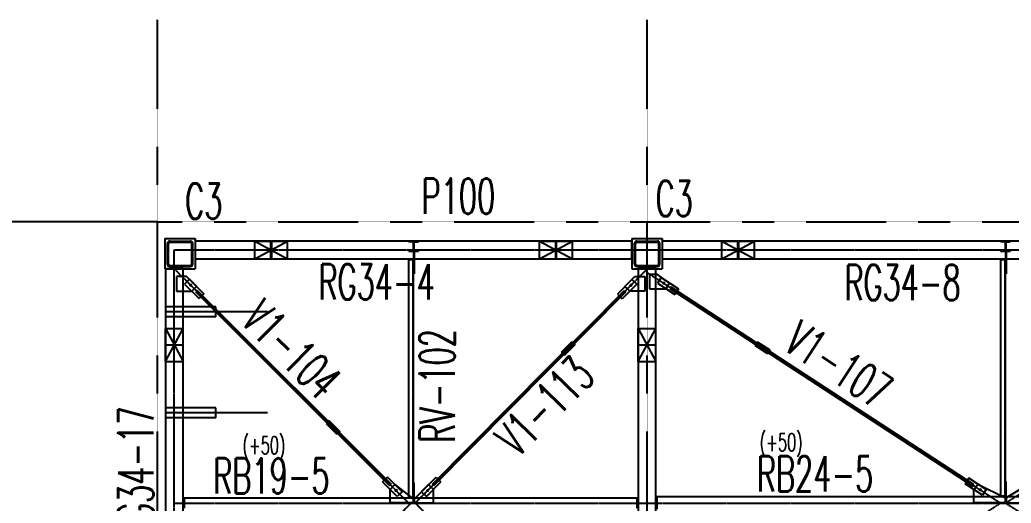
# Model space of a CAD drawing. Header units: millimetres. Extents: x -87051 to 180003, y -2961 to 97158.
# Drawn here: x 109552 to 119369, y 42567 to 47351 of the extents above; entities that cross this region are included whole.
import ezdxf

# ---------------------------------------------------------------- set-up
doc = ezdxf.new("R2010")
doc.units = ezdxf.units.MM
doc.header["$LTSCALE"] = 0.2
doc.linetypes.add('CENTER', pattern=[2, 1.25, -0.25, 0.25, -0.25])
doc.linetypes.add('HIDDEN', pattern=[0.375, 0.25, -0.125])
doc.styles.get("Standard").update_dxf_attribs({"font": 'simplex.shx', "width": 0.8, "height": 700, "bigfont": 'extfont2.shx'})

msp = doc.modelspace()

# ---------------------------------------------------------------- linework, layer by layer
at = {"color": 8, "linetype": 'CENTER'}
for p, q in [((110913.9, 16500.6), (110913.9, 47350.6)), ((115763.9, 16500.6), (115763.9, 47350.6)), ((110913.9, 45350.6), (161113.9, 45350.6)), ((111080.9, 44885.6), (113401.4, 42568.1)), ((113466.4, 42568.1), (115763.9, 44885.6)), ((115763.9, 44850.6), (119263.9, 42568.1)), ((119313.9, 42568.1), (122863.9, 44850.6)), ((111080.9, 40250.6), (113426.4, 42568.1)), ((113466.4, 42568.1), (115763.9, 40275.6)), ((115763.9, 40310.6), (119263.9, 42568.1)), ((119313.9, 42568.1), (122863.9, 40310.6))]:
    msp.add_line(p, q, dxfattribs=at)
at = {"color": 8, "linetype": 'Continuous'}
for p, q in [((110913.9, 45350.6), (105913.9, 45350.6)), ((110913.9, 45350.6), (106513.9, 45350.6)), ((110988.9, 45185.6), (111288.9, 45185.6)), ((110988.9, 45185.6), (110988.9, 44885.6)), ((111036.4, 45160.6), (111241.4, 45160.6)), ((111288.9, 45185.6), (111288.9, 44885.6)), ((111288.9, 45160.6), (111288.9, 44986.6)), ((112038.9, 45160.6), (111288.9, 45160.6)), ((111878.9, 45161.1), (112203.9, 45161.1)), ((111878.9, 44986.1), (111878.9, 45161.1)), ((111878.9, 44986.1), (112203.9, 45161.1)), ((111878.9, 45161.1), (112203.9, 44986.1)), ((112038.9, 44986.6), (112038.9, 45160.6)), ((112043.9, 45160.6), (112043.9, 44986.6)), ((114858.9, 45160.6), (112043.9, 45160.6)), ((112203.9, 44986.1), (112203.9, 45161.1)), ((114698.9, 45161.1), (115023.9, 45161.1)), ((114698.9, 44986.1), (114698.9, 45161.1)), ((114698.9, 44986.1), (115023.9, 45161.1)), ((114698.9, 45161.1), (115023.9, 44986.1)), ((114858.9, 44986.6), (114858.9, 45160.6)), ((114863.9, 45160.6), (114863.9, 44986.6)), ((115613.9, 45160.6), (114863.9, 45160.6)), ((115023.9, 44986.1), (115023.9, 45161.1)), ((115613.9, 45185.6), (115913.9, 45185.6)), ((115613.9, 45185.6), (115613.9, 44885.6)), ((115613.9, 44986.6), (115613.9, 45160.6)), ((115661.4, 45160.6), (115866.4, 45160.6)), ((115913.9, 45185.6), (115913.9, 44885.6)), ((115913.9, 45160.6), (115913.9, 44986.6)), ((116663.9, 45160.6), (115913.9, 45160.6)), ((116503.9, 45161.1), (116828.9, 45161.1)), ((116503.9, 44986.1), (116503.9, 45161.1)), ((116503.9, 44986.1), (116828.9, 45161.1)), ((116503.9, 45161.1), (116828.9, 44986.1)), ((116663.9, 44986.6), (116663.9, 45160.6)), ((116668.9, 45160.6), (116668.9, 44986.6)), ((121958.9, 45160.6), (116668.9, 45160.6)), ((116828.9, 44986.1), (116828.9, 45161.1)), ((111013.9, 44933.1), (111013.9, 45138.1)), ((111022.9, 44933.1), (111022.9, 45138.1)), ((111036.4, 45151.6), (111241.4, 45151.6)), ((111254.9, 44933.1), (111254.9, 45138.1)), ((111263.9, 44933.1), (111263.9, 45138.1)), ((115638.9, 44933.1), (115638.9, 45138.1)), ((115647.9, 44933.1), (115647.9, 45138.1)), ((115661.4, 45151.6), (115866.4, 45151.6)), ((115879.9, 44933.1), (115879.9, 45138.1)), ((115888.9, 44933.1), (115888.9, 45138.1)), ((111288.9, 44986.6), (112038.9, 44986.6)), ((111878.9, 44986.1), (112203.9, 44986.1)), ((112043.9, 44986.6), (114858.9, 44986.6)), ((113451.4, 44976.6), (113401.4, 44976.6)), ((113401.4, 44976.6), (113401.4, 42627.6)), ((113451.4, 44986.6), (113451.4, 44976.6)), ((113451.4, 42627.6), (113451.4, 44976.6)), ((113451.4, 44976.6), (113451.4, 44836.6)), ((113457.4, 44986.6), (113457.4, 44976.6)), ((113457.4, 44976.6), (113457.4, 44836.6)), ((114698.9, 44986.1), (115023.9, 44986.1)), ((114863.9, 44986.6), (115613.9, 44986.6)), ((115913.9, 44986.6), (116663.9, 44986.6)), ((116503.9, 44986.1), (116828.9, 44986.1)), ((116668.9, 44986.6), (121958.9, 44986.6)), ((119313.9, 44976.6), (119263.9, 44976.6)), ((119263.9, 44976.6), (119263.9, 42640.1)), ((119313.9, 44986.6), (119313.9, 44976.6)), ((119313.9, 42640.1), (119313.9, 44976.6)), ((119313.9, 44976.6), (119313.9, 44836.6)), ((119319.9, 44986.6), (119319.9, 44976.6)), ((119319.9, 44976.6), (119319.9, 44836.6)), ((110988.9, 44885.6), (111288.9, 44885.6)), ((111167.9, 44885.6), (110993.9, 44885.6)), ((110993.9, 44885.6), (110993.9, 44135.6)), ((111036.4, 44919.6), (111241.4, 44919.6)), ((111036.4, 44910.6), (111241.4, 44910.6)), ((111167.9, 44135.6), (111167.9, 44885.6)), ((115613.9, 44885.6), (115913.9, 44885.6)), ((115661.4, 44919.6), (115866.4, 44919.6)), ((115661.4, 44910.6), (115866.4, 44910.6)), ((115850.9, 44885.6), (115676.9, 44885.6)), ((115676.9, 44885.6), (115676.9, 44135.6)), ((115850.9, 44135.6), (115850.9, 44885.6)), ((111102.9, 44810.6), (111102.9, 44665.5)), ((111202.7, 44810.6), (111102.9, 44810.6)), ((111230.5, 44783.5), (111183.2, 44736.1)), ((111301.3, 44712.9), (111202.7, 44810.6)), ((111230.5, 44783.5), (111375.6, 44638.7)), ((113451.4, 44836.6), (113457.4, 44836.6)), ((115614.1, 44782.1), (115469.7, 44636.5)), ((115543.7, 44711.1), (115642.1, 44810.6)), ((115614.1, 44782.1), (115661.7, 44734.9)), ((115642.1, 44810.6), (115741.9, 44810.6)), ((115741.9, 44810.6), (115741.9, 44663.9)), ((115785.9, 44830.6), (115785.9, 44689.3)), ((115865.9, 44830.6), (115785.9, 44830.6)), ((115986.6, 44745.4), (115865.9, 44830.6)), ((115902.8, 44800), (115866.2, 44743.9)), ((115902.8, 44800), (116074.5, 44688)), ((119313.9, 44836.6), (119319.9, 44836.6)), ((111183.2, 44736.1), (111328.2, 44591.3)), ((111252.2, 44734.5), (111232.2, 44714.5)), ((111232.2, 44724.5), (111252.2, 44724.5)), ((111242.2, 44734.5), (111242.2, 44714.5)), ((111253.9, 44665.5), (111301.3, 44712.9)), ((111305.9, 44675), (111291.7, 44660.9)), ((111305.9, 44675), (113228, 42755.4)), ((113638.1, 42755.5), (115539.2, 44673.2)), ((115661.7, 44734.9), (115517.3, 44589.3)), ((115539.2, 44673.2), (115553.4, 44659.1)), ((115591.2, 44663.9), (115543.7, 44711.1)), ((115612.7, 44733), (115592.7, 44713)), ((115592.7, 44723), (115612.7, 44723)), ((115602.7, 44733), (115602.7, 44713)), ((115785.9, 44689.3), (115950, 44689.3)), ((115866.2, 44743.9), (116037.9, 44631.9)), ((115936.4, 44754.6), (115916.4, 44734.6)), ((115916.4, 44744.6), (115936.4, 44744.6)), ((115926.4, 44754.6), (115926.4, 44734.6)), ((115950, 44689.3), (115986.6, 44745.4)), ((115998.9, 44709.3), (115987.9, 44692.6)), ((115987.9, 44692.6), (118988.7, 42735.6)), ((115998.9, 44709.3), (118999.6, 42752.4)), ((116074.5, 44688), (116037.9, 44631.9)), ((111102.9, 44665.5), (111253.9, 44665.5)), ((111291.7, 44660.9), (113213.9, 42741.2)), ((111375.6, 44638.7), (111328.2, 44591.3)), ((113652.3, 42741.5), (115553.4, 44659.1)), ((115469.7, 44636.5), (115517.3, 44589.3)), ((115741.9, 44663.9), (115591.2, 44663.9)), ((111493.9, 44511.6), (110993.9, 44511.6)), ((111493.9, 44411.6), (111493.9, 44511.6)), ((112005.9, 44461.6), (110993.9, 44461.6)), ((111493.9, 44411.6), (110993.9, 44411.6)), ((110993.4, 44295.6), (111168.4, 44295.6)), ((110993.4, 43970.6), (110993.4, 44295.6)), ((110993.4, 43970.6), (111168.4, 44295.6)), ((110993.4, 44295.6), (111168.4, 43970.6)), ((111168.4, 43970.6), (111168.4, 44295.6)), ((115676.4, 44295.6), (115851.4, 44295.6)), ((115676.4, 43970.6), (115676.4, 44295.6)), ((115676.4, 43970.6), (115851.4, 44295.6)), ((115676.4, 44295.6), (115851.4, 43970.6)), ((115851.4, 43970.6), (115851.4, 44295.6)), ((110993.9, 44135.6), (111167.9, 44135.6)), ((111167.9, 44130.6), (110993.9, 44130.6)), ((110993.9, 44130.6), (110993.9, 40998.4)), ((111167.9, 40998.4), (111167.9, 44130.6)), ((114917.2, 44060), (115022.8, 44166.5)), ((114945.6, 44031.8), (115051.2, 44138.3)), ((115022.8, 44166.5), (115051.2, 44138.3)), ((115676.9, 44135.6), (115850.9, 44135.6)), ((115850.9, 44130.6), (115676.9, 44130.6)), ((115676.9, 44130.6), (115676.9, 40998.3)), ((115850.9, 40998.3), (115850.9, 44130.6)), ((116856.6, 44161.9), (116834.7, 44128.4)), ((116960.4, 44046.4), (116834.7, 44128.4)), ((116982.2, 44080), (116856.6, 44161.9)), ((114917.2, 44060), (114945.6, 44031.8)), ((116982.2, 44080), (116960.4, 44046.4)), ((110993.4, 43970.6), (111168.4, 43970.6)), ((115676.4, 43970.6), (115851.4, 43970.6)), ((111493.9, 43511.6), (110993.9, 43511.6)), ((111493.9, 43411.6), (111493.9, 43511.6)), ((112005.9, 43461.6), (110993.9, 43461.6)), ((111493.9, 43411.6), (110993.9, 43411.6)), ((112613.2, 43383.5), (112585, 43355.2)), ((112585, 43355.2), (112691.1, 43249.2)), ((112613.2, 43383.5), (112719.4, 43277.5)), ((112719.4, 43277.5), (112691.1, 43249.2)), ((113191.6, 42825), (113144.2, 42777.6)), ((113336.6, 42680.2), (113191.6, 42825)), ((113529.9, 42679.8), (113674.2, 42825.3)), ((113674.2, 42825.3), (113721.8, 42778.2)), ((118949.6, 42813), (118913, 42756.9)), ((119121.4, 42701.1), (118949.6, 42813)), ((113289.3, 42632.7), (113144.2, 42777.6)), ((113213.9, 42741.2), (113228, 42755.4)), ((113218.5, 42703.4), (113265.9, 42750.8)), ((113265.9, 42750.8), (113451.4, 42607.6)), ((113451.4, 42627.6), (113451.4, 42767.6)), ((113451.4, 42767.6), (113457.4, 42767.6)), ((113457.4, 42627.6), (113457.4, 42767.6)), ((113600.3, 42750.8), (113457.4, 42607.6)), ((113577.5, 42632.6), (113721.8, 42778.2)), ((113647.9, 42703.6), (113600.3, 42750.8)), ((113652.3, 42741.5), (113638.1, 42755.5)), ((119084.8, 42644.9), (118913, 42756.9)), ((118988.7, 42735.6), (118999.6, 42752.4)), ((119001, 42699.6), (119037.6, 42755.7)), ((119037.6, 42755.7), (119313.9, 42620.1)), ((119071.2, 42710.3), (119051.2, 42690.3)), ((119061.2, 42710.3), (119061.2, 42690.3)), ((119313.9, 42640.1), (119313.9, 42780.1)), ((119313.9, 42780.1), (119319.9, 42780.1)), ((119319.9, 42640.1), (119319.9, 42780.1)), ((119543.1, 42755.3), (119319.9, 42620.1)), ((111177.9, 42617.6), (111177.9, 42518.6)), ((115666.9, 42617.6), (111177.9, 42617.6)), ((113218.5, 42570.4), (113218.5, 42703.4)), ((113287.6, 42701.8), (113267.6, 42681.8)), ((113267.6, 42691.8), (113287.6, 42691.8)), ((113277.6, 42701.8), (113277.6, 42681.8)), ((113336.6, 42680.2), (113289.3, 42632.7)), ((113401.4, 42627.6), (113451.4, 42627.6)), ((113451.4, 42617.6), (113451.4, 42627.6)), ((113457.4, 42617.6), (113457.4, 42627.6)), ((113529.9, 42679.8), (113577.5, 42632.6)), ((113598.9, 42701.7), (113578.9, 42681.7)), ((113578.9, 42691.7), (113598.9, 42691.7)), ((113588.9, 42701.7), (113588.9, 42681.7)), ((113647.9, 42570.4), (113647.9, 42703.6)), ((115666.9, 42518.6), (115666.9, 42617.6)), ((115860.9, 42630.1), (115860.9, 42506.1)), ((122766.9, 42630.1), (115860.9, 42630.1)), ((119001, 42570.6), (119001, 42699.6)), ((119051.2, 42700.3), (119071.2, 42700.3)), ((119121.4, 42701.1), (119084.8, 42644.9)), ((119263.9, 42640.1), (119313.9, 42640.1)), ((119313.9, 42630.1), (119313.9, 42640.1)), ((119313.9, 42620.1), (119313.9, 42580.6)), ((119319.9, 42630.1), (119319.9, 42640.1)), ((119319.9, 42620.1), (119319.9, 42580.6)), ((113441.4, 42570.4), (113218.5, 42570.4)), ((113441.4, 42570.4), (113451.4, 42580.4)), ((113451.4, 42607.6), (113451.4, 42580.4)), ((113457.4, 42607.6), (113457.4, 42580.4)), ((113467.4, 42570.4), (113457.4, 42580.4)), ((113467.4, 42570.4), (113647.9, 42570.4)), ((119303.9, 42570.6), (119001, 42570.6)), ((119303.9, 42570.6), (119313.9, 42580.6)), ((119329.9, 42570.6), (119319.9, 42580.6)), ((119329.9, 42570.6), (119579.3, 42570.6))]:
    msp.add_line(p, q, dxfattribs=at)
at = {"color": 8, "linetype": 'HIDDEN'}
for p, q in [((113401.4, 45160.6), (113501.4, 45160.6)), ((113401.4, 45152.6), (113401.4, 45160.6)), ((113451.4, 45076.6), (113451.4, 45160.6)), ((113451.4, 45160.6), (113457.4, 45160.6)), ((113457.4, 45076.6), (113457.4, 45160.6)), ((113501.4, 45152.6), (113501.4, 45160.6)), ((119263.9, 45160.6), (119363.9, 45160.6)), ((119263.9, 45152.6), (119263.9, 45160.6)), ((119313.9, 45076.6), (119313.9, 45160.6)), ((119313.9, 45160.6), (119319.9, 45160.6)), ((119319.9, 45076.6), (119319.9, 45160.6)), ((119363.9, 45152.6), (119363.9, 45160.6)), ((111080.9, 40100.6), (111080.9, 45073.6)), ((111080.9, 45073.6), (115763.9, 45073.6)), ((113440.4, 45152.6), (113401.4, 45152.6)), ((113401.4, 45068.6), (113401.4, 45060.6)), ((113440.4, 45068.6), (113401.4, 45068.6)), ((113448.4, 45144.6), (113448.4, 45076.6)), ((113451.4, 45076.6), (113457.4, 45076.6)), ((113451.4, 45070.6), (113451.4, 44986.6)), ((113451.4, 45070.6), (113457.4, 45070.6)), ((113454.4, 45144.6), (113454.4, 45076.6)), ((113457.4, 45070.6), (113457.4, 44986.6)), ((113462.4, 45152.6), (113501.4, 45152.6)), ((113462.4, 45068.6), (113501.4, 45068.6)), ((113501.4, 45068.6), (113501.4, 45060.6)), ((115763.9, 45073.6), (122863.9, 45073.6)), ((119302.9, 45152.6), (119263.9, 45152.6)), ((119263.9, 45068.6), (119263.9, 45060.6)), ((119302.9, 45068.6), (119263.9, 45068.6)), ((119310.9, 45144.6), (119310.9, 45076.6)), ((119313.9, 45076.6), (119319.9, 45076.6)), ((119313.9, 45070.6), (119313.9, 44986.6)), ((119313.9, 45070.6), (119319.9, 45070.6)), ((119316.9, 45144.6), (119316.9, 45076.6)), ((119319.9, 45070.6), (119319.9, 44986.6)), ((119324.9, 45152.6), (119363.9, 45152.6)), ((119324.9, 45068.6), (119363.9, 45068.6)), ((119363.9, 45068.6), (119363.9, 45060.6)), ((113401.4, 45060.6), (113501.4, 45060.6)), ((113446.4, 42627.6), (113446.4, 44976.6)), ((119263.9, 45060.6), (119363.9, 45060.6)), ((119308.9, 42640.1), (119308.9, 44976.6)), ((113451.4, 42570.4), (113451.4, 42617.6)), ((113457.4, 42570.4), (113457.4, 42617.6)), ((119313.9, 42570.6), (119313.9, 42630.1)), ((119319.9, 42570.6), (119319.9, 42630.1)), ((111080.9, 42568.1), (115763.9, 42568.1)), ((113451.4, 42570.4), (113457.4, 42570.4)), ((115763.9, 42568.1), (122863.9, 42568.1)), ((119313.9, 42570.6), (119319.9, 42570.6))]:
    msp.add_line(p, q, dxfattribs=at)
at = {"color": 8, "linetype": 'Continuous'}
for centre in [(111242.2, 44724.5), (115602.7, 44723), (115926.4, 44744.6), (119061.2, 42700.3), (113277.6, 42691.8), (113588.9, 42691.7)]:
    msp.add_circle(centre, 6.7, dxfattribs=at)
for centre, radius, start, end in [((111036.4, 45138.1), 22.5, 90, 180), ((111241.4, 45138.1), 22.5, 0, 90), ((115661.4, 45138.1), 22.5, 90, 180), ((115866.4, 45138.1), 22.5, 0, 90), ((111036.4, 45138.1), 13.5, 90, 180), ((111241.4, 45138.1), 13.5, 0, 90), ((115661.4, 45138.1), 13.5, 90, 180), ((115866.4, 45138.1), 13.5, 0, 90), ((111036.4, 44933.1), 22.5, 180, 270), ((111036.4, 44933.1), 13.5, 180, 270), ((111241.4, 44933.1), 22.5, 270, 0), ((111241.4, 44933.1), 13.5, 270, 0), ((115661.4, 44933.1), 22.5, 180, 270), ((115661.4, 44933.1), 13.5, 180, 270), ((115866.4, 44933.1), 22.5, 270, 0), ((115866.4, 44933.1), 13.5, 270, 0)]:
    msp.add_arc(centre, radius, start, end, dxfattribs=at)
at = {"color": 8, "linetype": 'HIDDEN'}
for centre, start, end in [((113440.4, 45144.6), 0, 90), ((113440.4, 45076.6), 270, 0), ((113462.4, 45144.6), 90, 180), ((113462.4, 45076.6), 180, 270), ((119302.9, 45144.6), 0, 90), ((119302.9, 45076.6), 270, 0), ((119324.9, 45144.6), 90, 180), ((119324.9, 45076.6), 180, 270)]:
    msp.add_arc(centre, 8, start, end, dxfattribs=at)

# ---------------------------------------------------------------- texts
at = {"color": 8, "width": 0.6}
for s, height, p in [('P100', 350, (113530.6, 45430.8)), ('C3', 350, (115848, 45406.4)), ('C3', 350, (111188.9, 45381.1)), ('RG34-4', 350, (112509.6, 44581.3)), ('RG34-8', 350, (117717.5, 44575.3)), ('(+50)', 175, (111757.8, 43052)), ('(+50)', 175, (116880, 43082.4)), ('RB19-5', 350, (111467.1, 42661.8)), ('RB24-5', 350, (116851.4, 42681.5))]:
    msp.add_text(s, height=height, dxfattribs=at).set_placement(p)
for s, rotation, p in [('V1-104', 315.03706, (111726.2, 44358.6)), ('V1-107', 326.88991, (117098.7, 44095.9)), ('RV-102', 90, (113859.7, 43165.1)), ('V1-113', 45.2483, (114481.3, 43007.3)), ('RG34-17', 90, (110875.2, 42190.8))]:
    msp.add_text(s, height=350, rotation=rotation, dxfattribs=at).set_placement(p)

doc.saveas('drawing.dxf')
